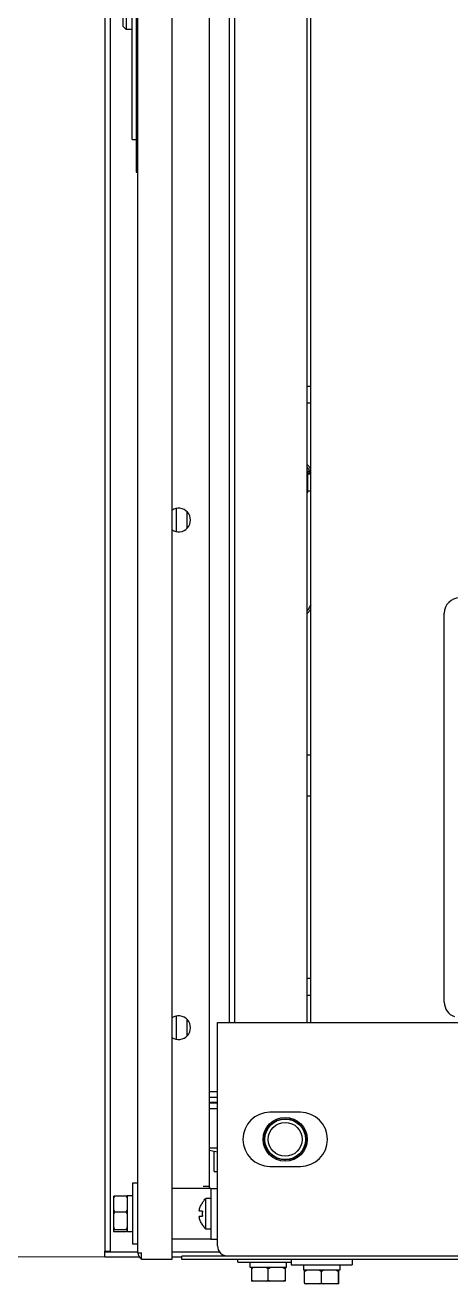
# Model space of a CAD drawing. Header units: millimetres. Extents: x 0 to 87554, y -20854 to 20404.
# Drawn here: x 7122.8 to 7248.6, y 5409.6 to 5781.5 of the extents above; entities that cross this region are included whole.
import ezdxf

# ---------------------------------------------------------------- set-up
doc = ezdxf.new("R2010")
doc.units = ezdxf.units.MM
doc.linetypes.add('HIDDEN', pattern=[9.525, 6.35, -3.175])
doc.layers.get('0').update_dxf_attribs({"lineweight": 15})
for name, color, linetype in [('2401-00012-M3-8PWMC_0', 7, 'Continuous'), ('2401-00238-M5_0', 7, 'Continuous'), ('2401-00332-S-M12-30HM_0', 7, 'Continuous'), ('2401-01089_0', 7, 'Continuous'), ('2401-01144-S-M6-16HWM_0', 7, 'Continuous'), ('2403-00122_0', 7, 'Continuous'), ('2404-00038-S-D12_0', 7, 'Continuous'), ('2404-00049-S-D12D37-P_0', 7, 'Continuous'), ('4208-10637_0', 7, 'Continuous'), ('4208-10658_0', 7, 'Continuous'), ('4209-01033_0', 7, 'Continuous'), ('4209-40888_0_0', 7, 'Continuous'), ('4212-KH001_041_0', 7, 'Continuous'), ('4212-KH012_041_0', 7, 'Continuous'), ('4215-12647_0', 7, 'Continuous'), ('4215-12648_0', 7, 'Continuous'), ('4215-12649_2_1_0', 7, 'Continuous'), ('4215-12649_2_3_0', 7, 'Continuous'), ('4215-12654_1_0', 7, 'Continuous'), ('4215-12655_1_0', 7, 'Continuous'), ('4215-12657_0', 7, 'Continuous'), ('4215-12661_1_0', 7, 'Continuous'), ('4215-17085_1_0', 7, 'Continuous'), ('4215-17086_4_0', 7, 'Continuous'), ('EXTRUDED-37605_AA_0', 7, 'Continuous'), ('EXTRUDED-44050_AA_0', 7, 'Continuous'), ('EXTRUDED-45423_AA_0', 7, 'Continuous'), ('HINGE-FRAME_041_0', 7, 'Continuous')]:
    doc.layers.add(name, color=color, linetype=linetype)

# ---------------------------------------------------------------- blocks, each defined once
blk = doc.blocks.new('ju7888')
at = {"layer": '2401-00012-M3-8PWMC_0', "color": 87, "linetype": 'Continuous'}
for p, q in [((423.24, -1268.28), (423.24, -1269.06)), ((428.24, -1268.28), (428.24, -1269.06)), ((422.81, -1269.06), (422.81, -1269.28)), ((428.66, -1269.06), (422.81, -1269.06)), ((428.66, -1269.06), (428.66, -1269.28))]:
    blk.add_line(p, q, dxfattribs=at)
at = {"layer": '2401-00238-M5_0', "color": 87, "linetype": 'Continuous'}
for p, q in [((397.29, -1268.28), (397.29, -1269.28)), ((402.29, -1268.28), (402.29, -1269.28)), ((572.29, -1268.28), (572.29, -1269.28)), ((577.29, -1268.28), (577.29, -1269.28)), ((637.29, -1297.78), (637.29, -1299.28)), ((646.29, -1297.78), (646.29, -1299.28)), ((646.29, -1299.28), (637.29, -1299.28)), ((638.54, -1300.23), (638.54, -1300.28)), ((641.04, -1300.23), (641.04, -1301.23)), ((642.54, -1301.23), (642.54, -1300.23)), ((645.04, -1300.28), (645.04, -1300.23))]:
    blk.add_line(p, q, dxfattribs=at)
for centre, radius, start, end in [((643.18, -1293.37), 8.33, 235.854, 236.0872), ((643.17, -1293.34), 8.3, 236.0749, 236.294), ((643.03, -1293.55), 8.05, 236.065, 237.7928), ((641.65, -1296.34), 4.92, 261.0446, 262.8614), ((641.8, -1295.32), 4.96, 261.1745, 263.3545), ((641.79, -1295.4), 4.88, 263.3795, 276.6205), ((641.78, -1295.32), 4.96, 276.6455, 278.8255), ((641.93, -1296.34), 4.92, 277.1386, 278.9554), ((640.54, -1293.55), 8.05, 302.2072, 303.935), ((640.41, -1293.34), 8.3, 303.706, 303.9251), ((640.39, -1293.37), 8.33, 303.9128, 304.146)]:
    blk.add_arc(centre, radius, start, end, dxfattribs=at)
for points, knots in [([(638.51, -1300.27), (638.41, -1300.2), (637.98, -1299.89), (637.58, -1299.55), (637.29, -1299.28)], [0, 0, 0, 0, 0.236681, 1, 1, 1, 1]), ([(640.88, -1301.2), (640.5, -1301.14), (639.75, -1300.93), (639.07, -1300.56), (638.74, -1300.36)], [0, 0, 0, 0, 0.499769, 1, 1, 1, 1]), ([(644.83, -1300.36), (644.51, -1300.56), (643.82, -1300.93), (643.07, -1301.14), (642.69, -1301.2)], [0, 0, 0, 0, 0.500231, 1, 1, 1, 1]), ([(645.07, -1300.27), (645.17, -1300.2), (645.6, -1299.89), (646, -1299.55), (646.29, -1299.28)], [0, 0, 0, 0, 0.236681, 1, 1, 1, 1])]:
    blk.add_open_spline(points, degree=3, knots=knots, dxfattribs=at)
at = {"layer": '2401-00332-S-M12-30HM_0', "color": 87, "linetype": 'Continuous'}
for radius in [6, 5]:
    blk.add_circle((619.79, -1275.78), radius, dxfattribs=at)
at = {"layer": '2401-01089_0', "color": 87, "linetype": 'Continuous'}
for p, q in [((281.79, -1322.78), (291.79, -1322.78)), ((282.79, -1323.78), (290.79, -1323.78)), ((290.79, -1323.78), (291.79, -1322.78)), ((291.79, -1320.98), (291.79, -1322.78))]:
    blk.add_line(p, q, dxfattribs=at)
at = {"layer": '2401-01144-S-M6-16HWM_0', "color": 87, "linetype": 'Continuous'}
for p, q in [((655.29, -1256.03), (656.89, -1256.03)), ((656.89, -1274.03), (656.89, -1256.03)), ((656.89, -1259.68), (658.49, -1259.68)), ((658.49, -1259.68), (658.49, -1270.38)), ((662.19, -1259.98), (658.79, -1259.98)), ((662.19, -1260.07), (658.79, -1260.07)), ((662.49, -1259.99), (662.49, -1270.06)), ((662.19, -1265.11), (658.79, -1265.11)), ((656.89, -1270.38), (658.49, -1270.38)), ((662.19, -1270.07), (658.79, -1270.07)), ((655.29, -1274.03), (656.89, -1274.03)), ((656.09, -1289.78), (656.09, -1274.03)), ((657.69, -1275.43), (656.09, -1275.43)), ((657.69, -1275.43), (657.69, -1286.13)), ((657.69, -1275.78), (661.69, -1275.78)), ((661.69, -1275.78), (661.69, -1285.78)), ((661.39, -1280.78), (657.99, -1280.78)), ((657.69, -1286.13), (656.09, -1286.13)), ((657.69, -1285.78), (661.69, -1285.78)), ((656.09, -1289.78), (655.29, -1289.78)), ((632.79, -1319.28), (632.79, -1320.88)), ((650.79, -1319.28), (650.79, -1320.88)), ((632.79, -1320.88), (650.79, -1320.88)), ((636.44, -1320.88), (636.44, -1322.48)), ((636.44, -1322.48), (647.14, -1322.48)), ((636.51, -1326.18), (636.51, -1322.78)), ((641.18, -1326.18), (641.18, -1322.78)), ((646.45, -1326.18), (646.45, -1322.78)), ((647.07, -1326.18), (647.07, -1322.78)), ((647.14, -1320.88), (647.14, -1322.48)), ((636.58, -1326.48), (647, -1326.48))]:
    blk.add_line(p, q, dxfattribs=at)
for centre, radius, start, end in [((660.01, -1303), 43.04, 91.6243, 92.0239), ((660.2, -1211.1), 48.98, 268.0003, 268.3514), ((660.97, -1303), 43.04, 87.9761, 88.3757), ((660.78, -1211.1), 48.98, 271.6486, 271.9997), ((660.01, -1227.05), 43.04, 267.9761, 268.3757), ((660.97, -1227.05), 43.04, 271.6243, 272.0239)]:
    blk.add_arc(centre, radius, start, end, dxfattribs=at)
for points in [[(658.49, -1260.64), (658.58, -1260.45), (658.68, -1260.26), (658.79, -1260.07)], [(662.49, -1260.64), (662.4, -1260.45), (662.3, -1260.26), (662.19, -1260.07)], [(658.79, -1265.11), (658.68, -1264.92), (658.58, -1264.73), (658.49, -1264.53)], [(662.19, -1265.11), (662.3, -1264.92), (662.4, -1264.73), (662.49, -1264.53)], [(658.49, -1265.68), (658.58, -1265.48), (658.68, -1265.29), (658.79, -1265.11)], [(662.49, -1265.68), (662.4, -1265.48), (662.3, -1265.29), (662.19, -1265.11)], [(658.79, -1270.07), (658.68, -1269.88), (658.58, -1269.69), (658.49, -1269.5)], [(662.19, -1270.07), (662.3, -1269.88), (662.4, -1269.69), (662.49, -1269.5)], [(657.69, -1276.35), (657.78, -1276.15), (657.88, -1275.96), (657.99, -1275.78)], [(661.69, -1276.35), (661.6, -1276.15), (661.5, -1275.96), (661.39, -1275.78)], [(657.99, -1280.78), (657.88, -1280.59), (657.78, -1280.4), (657.69, -1280.2)], [(657.69, -1281.35), (657.78, -1281.15), (657.88, -1280.96), (657.99, -1280.78)], [(661.39, -1280.78), (661.5, -1280.59), (661.6, -1280.4), (661.69, -1280.2)], [(661.69, -1281.35), (661.6, -1281.15), (661.5, -1280.96), (661.39, -1280.78)], [(657.99, -1285.78), (657.88, -1285.59), (657.78, -1285.4), (657.69, -1285.2)], [(661.39, -1285.78), (661.5, -1285.59), (661.6, -1285.4), (661.69, -1285.2)], [(636.51, -1322.78), (636.68, -1322.67), (636.86, -1322.57), (637.04, -1322.48)], [(640.64, -1322.48), (640.82, -1322.57), (641, -1322.67), (641.18, -1322.78)], [(641.18, -1322.78), (641.37, -1322.67), (641.57, -1322.57), (641.78, -1322.48)], [(645.85, -1322.48), (646.06, -1322.57), (646.26, -1322.67), (646.45, -1322.78)], [(636.51, -1326.18), (636.68, -1326.28), (636.86, -1326.38), (637.04, -1326.48)], [(640.64, -1326.48), (640.82, -1326.38), (641, -1326.28), (641.18, -1326.18)], [(641.18, -1326.18), (641.37, -1326.28), (641.57, -1326.38), (641.78, -1326.48)], [(645.85, -1326.48), (646.06, -1326.38), (646.26, -1326.28), (646.45, -1326.18)]]:
    blk.add_open_spline(points, degree=3, dxfattribs=at)
for points, knots in [([(636.58, -1322.48), (636.57, -1322.5), (636.55, -1322.6), (636.53, -1322.7), (636.51, -1322.78)], [0, 0, 0, 0, 0.234726, 1, 1, 1, 1]), ([(646.45, -1322.78), (646.46, -1322.75), (646.48, -1322.65), (646.5, -1322.55), (646.52, -1322.48)], [0, 0, 0, 0, 0.264569, 1, 1, 1, 1]), ([(647, -1322.48), (647, -1322.5), (647.03, -1322.6), (647.05, -1322.7), (647.07, -1322.78)], [0, 0, 0, 0, 0.234726, 1, 1, 1, 1]), ([(636.58, -1326.48), (636.57, -1326.45), (636.55, -1326.35), (636.53, -1326.25), (636.51, -1326.18)], [0, 0, 0, 0, 0.234726, 1, 1, 1, 1]), ([(646.45, -1326.18), (646.46, -1326.2), (646.48, -1326.3), (646.5, -1326.4), (646.52, -1326.48)], [0, 0, 0, 0, 0.264569, 1, 1, 1, 1]), ([(647, -1326.48), (647, -1326.45), (647.03, -1326.35), (647.05, -1326.25), (647.07, -1326.18)], [0, 0, 0, 0, 0.234726, 1, 1, 1, 1])]:
    blk.add_open_spline(points, degree=3, knots=knots, dxfattribs=at)
at = {"layer": '2403-00122_0', "color": 87, "linetype": 'Continuous'}
for p, q in [((506.29, -1268.28), (506.29, -1269.28)), ((518.29, -1269.28), (518.29, -1268.28))]:
    blk.add_line(p, q, dxfattribs=at)
at = {"layer": '2404-00038-S-D12_0', "color": 87, "linetype": 'Continuous'}
for p, q in [((625.87, -1273.57), (625.48, -1273.57)), ((626.26, -1275.78), (625.89, -1275.78))]:
    blk.add_line(p, q, dxfattribs=at)
blk.add_circle((619.79, -1275.78), 6.1, dxfattribs=at)
at = {"layer": '2404-00049-S-D12D37-P_0', "color": 87, "linetype": 'Continuous'}
blk.add_circle((619.79, -1275.78), 6.5, dxfattribs=at)
at = {"layer": '4208-10637_0', "color": 87, "linetype": 'Continuous'}
for q in [(324.29, -1319.78), (249.29, -1320.98)]:
    blk.add_line((324.29, -1320.98), q, dxfattribs=at)
at = {"layer": '4208-10658_0', "color": 87, "linetype": 'Continuous'}
for p, q in [((239.59, -1319.78), (333.99, -1319.78)), ((333.99, -1319.78), (333.99, -1319.28))]:
    blk.add_line(p, q, dxfattribs=at)
at = {"layer": '4209-01033_0', "color": 87, "linetype": 'Continuous'}
blk.add_line((579.29, -1228.78), (464.29, -1228.78), dxfattribs=at)
for centre, start, end in [((464.29, -1224.28), 180, 270), ((579.29, -1224.28), 270, 340.3948)]:
    blk.add_arc(centre, 4.5, start, end, dxfattribs=at)
at = {"layer": '4209-40888_0_0', "color": 87, "linetype": 'Continuous'}
for p, q in [((433.29, -1308.02), (440.29, -1308.02)), ((583.29, -1308.02), (590.29, -1308.02))]:
    blk.add_line(p, q, dxfattribs=at)
at = {"layer": '4212-KH001_041_0', "color": 87, "linetype": 'Continuous'}
for p, q in [((585.29, -1269.28), (-2.71, -1269.28)), ((-2.71, -1290.78), (585.29, -1290.78)), ((585.29, -1292.28), (-2.71, -1292.28)), ((605.79, -1295.78), (605.79, -1298.28)), ((439.23, -1304.78), (434.35, -1304.78)), ((589.23, -1304.78), (584.35, -1304.78))]:
    blk.add_line(p, q, dxfattribs=at)
at = {"layer": '4212-KH012_041_0', "color": 87, "linetype": 'Continuous'}
for p, q in [((607.29, -1298.28), (607.29, -1295.78)), ((608.79, -1298.28), (608.79, -1295.78))]:
    blk.add_line(p, q, dxfattribs=at)
at = {"layer": '4215-12647_0', "color": 87, "linetype": 'Continuous'}
for p, q in [((655.29, -30.28), (655.29, -1306.28)), ((654.29, -1292.78), (654.29, -1306.28)), ((655.29, -1306.28), (654.29, -1306.28))]:
    blk.add_line(p, q, dxfattribs=at)
at = {"layer": '4215-12648_0', "color": 87, "linetype": 'Continuous'}
blk.add_line((-2.71, -1268.28), (585.29, -1268.28), dxfattribs=at)
at = {"layer": '4215-12649_2_1_0', "color": 87, "linetype": 'Continuous'}
for p, q in [((652.99, -1309.28), (652.99, -1295.23)), ((654.49, -1309.28), (654.49, -1306.28)), ((652.99, -1329.03), (652.99, -1319.28)), ((654.49, -1329.03), (654.49, -1318.87)), ((35.89, -1327.53), (652.79, -1327.53)), ((652.79, -1327.53), (652.79, -1327.33)), ((652.79, -1329.03), (652.79, -1327.53)), ((35.57, -1329.03), (652.79, -1329.03)), ((652.99, -1329.03), (652.79, -1329.03)), ((654.49, -1329.03), (652.99, -1329.03))]:
    blk.add_line(p, q, dxfattribs=at)
at = {"layer": '4215-12649_2_3_0', "color": 87, "linetype": 'Continuous'}
for p, q in [((609.09, -1296.78), (608.79, -1296.78)), ((629.29, -1296.78), (623.29, -1296.78)), ((629.29, -1296.78), (629.29, -1295.78))]:
    blk.add_line(p, q, dxfattribs=at)
at = {"layer": '4215-12654_1_0', "color": 87, "linetype": 'Continuous'}
for points in [[(421.66, -1268.26), (421.2, -1268.56), (420.76, -1268.9), (420.37, -1269.27)], [(421.22, -1269.27), (421.76, -1268.88), (422.35, -1268.54), (422.96, -1268.26)], [(461.82, -1268.26), (462.43, -1268.54), (463.01, -1268.88), (463.56, -1269.27)], [(464.41, -1269.27), (464.01, -1268.9), (463.58, -1268.56), (463.12, -1268.26)]]:
    blk.add_open_spline(points, degree=3, dxfattribs=at)
at = {"layer": '4215-12655_1_0', "color": 87, "linetype": 'Continuous'}
blk.add_line((654.29, -1293.78), (654.1, -1293.78), dxfattribs=at)
at = {"layer": '4215-12657_0', "color": 87, "linetype": 'Continuous'}
for p, q in [((-80.71, -1309.28), (655.29, -1309.28)), ((655.29, -1309.28), (655.29, -1318.28)), ((653.29, -1319.28), (-78.71, -1319.28)), ((653.29, -1319.28), (653.29, -1318.28)), ((655.29, -1318.28), (653.29, -1318.28))]:
    blk.add_line(p, q, dxfattribs=at)
blk.add_arc((653.29, -1317.28), 2, 270, 330, dxfattribs=at)
at = {"layer": '4215-12661_1_0', "color": 87, "linetype": 'Continuous'}
for p, q in [((-59.71, -1298.28), (634.29, -1298.28)), ((633.59, -1299.98), (633.59, -1298.28))]:
    blk.add_line(p, q, dxfattribs=at)
for centre in [(436.79, -1307.28), (586.79, -1307.28)]:
    blk.add_arc(centre, 3.5, 325.109, 214.891, dxfattribs=at)
at = {"layer": '4215-17085_1_0', "color": 87, "linetype": 'Continuous'}
for p, q in [((585.29, -1295.78), (585.29, -1175.78)), ((654.29, -1178.78), (654.29, -1292.78)), ((611.79, -1271.28), (611.79, -1280.28)), ((627.79, -1280.28), (627.79, -1271.28)), ((651.29, -1295.78), (585.29, -1295.78))]:
    blk.add_line(p, q, dxfattribs=at)
for centre, radius, start, end in [((619.79, -1271.28), 8, 0, 180), ((619.79, -1280.28), 8, 180, 0), ((651.29, -1292.78), 3, 270, 0)]:
    blk.add_arc(centre, radius, start, end, dxfattribs=at)
at = {"layer": '4215-17086_4_0', "color": 87, "linetype": 'Continuous'}
for p, q in [((634.29, -1297.78), (634.29, -1295.78)), ((634.29, -1297.78), (634.29, -1309.28)), ((634.29, -1297.78), (649.29, -1297.78)), ((649.29, -1297.78), (649.29, -1295.78)), ((649.29, -1297.78), (649.29, -1309.28))]:
    blk.add_line(p, q, dxfattribs=at)
at = {"layer": 'EXTRUDED-37605_AA_0', "color": 87, "linetype": 'Continuous'}
for p, q in [((423.09, -1268.28), (423.09, -1269.06)), ((422.39, -1268.55), (422.39, -1269.28))]:
    blk.add_line(p, q, dxfattribs=at)
at = {"layer": 'EXTRUDED-44050_AA_0', "color": 87, "linetype": 'Continuous'}
blk.add_line((422.39, -1268.55), (422.39, -1269.28), dxfattribs=at)
at = {"layer": 'EXTRUDED-45423_AA_0', "color": 87, "linetype": 'Continuous'}
for q in [(422.39, -1269.28), (423.24, -1268.76)]:
    blk.add_line((422.39, -1268.76), q, dxfattribs=at)
at = {"layer": 'HINGE-FRAME_041_0', "color": 87, "linetype": 'Continuous'}
for p, q in [((609.09, -1295.78), (609.09, -1298.28)), ((610.79, -1295.78), (610.79, -1298.28)), ((622.29, -1298.28), (622.29, -1295.78)), ((622.96, -1298.28), (623.51, -1295.78))]:
    blk.add_line(p, q, dxfattribs=at)
blk = doc.blocks.new('ty7')
at = {"color": 107, "linetype": 'HIDDEN', "ltscale": 200}
blk.add_line((0, -71.51), (0, 663.49), dxfattribs=at)
blk.add_arc((0, 663.49), 735, 180, 270, dxfattribs=at)

msp = doc.modelspace()

# ---------------------------------------------------------------- block references
at = {"rotation": 270}
for name, p in [('ju7888', (8475.412, 6072.046)), ('ty7', (6482.898, 5417.557))]:
    msp.add_blockref(name, p, dxfattribs=at)

doc.saveas('drawing.dxf')
